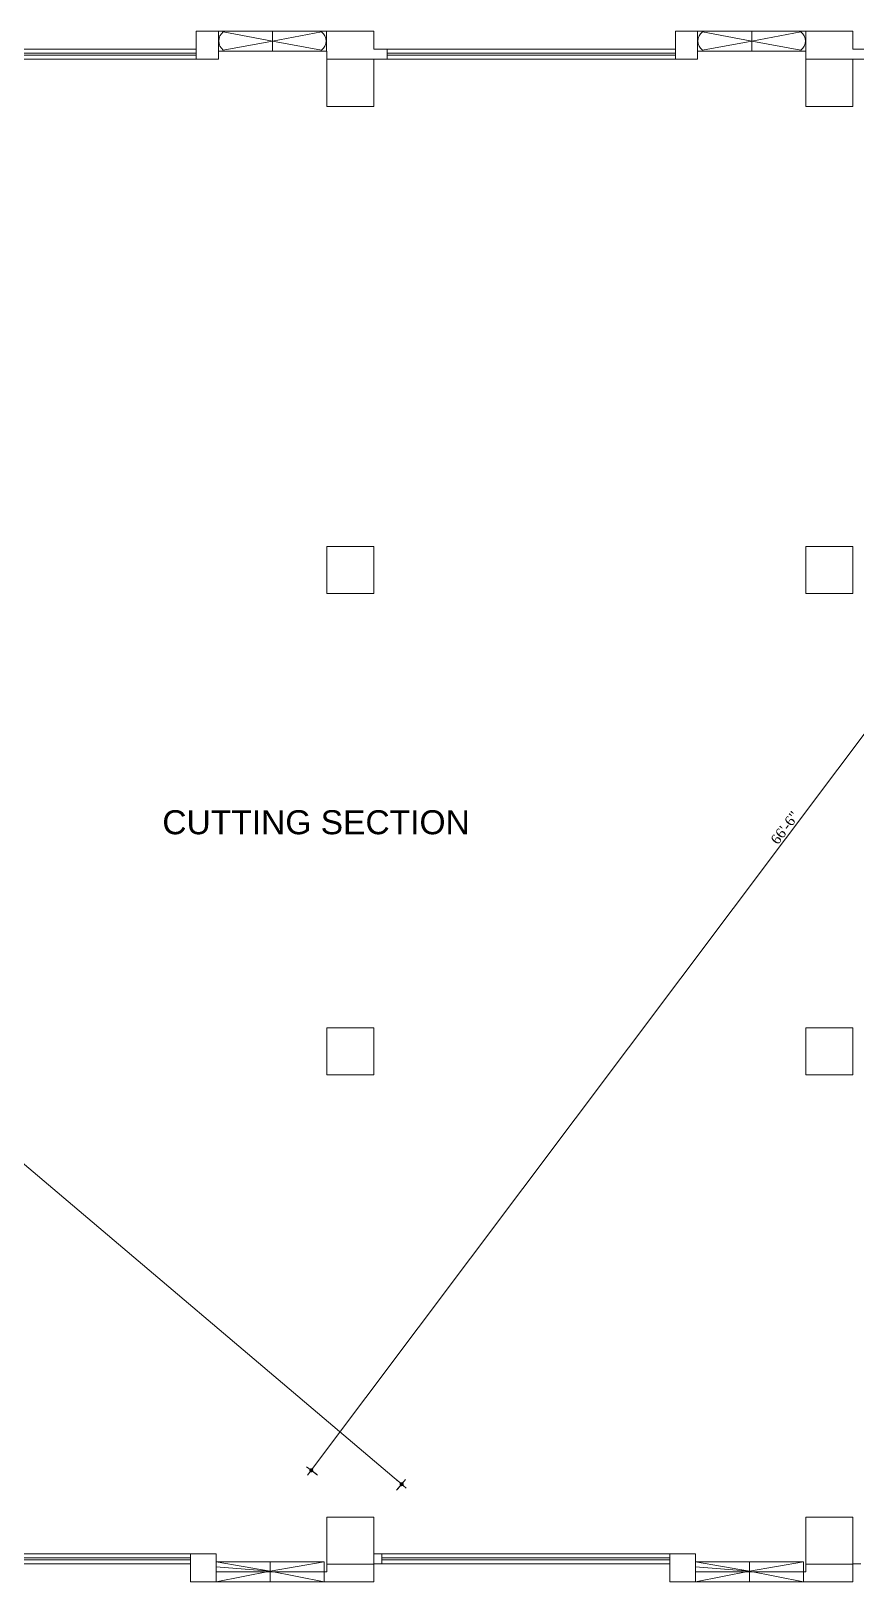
# Model space of a CAD drawing. Header units: inches. Extents: x -98933 to 1585249, y -3352739 to 192771.
# Drawn here: x 36620 to 37032, y 49745 to 50520 of the extents above; entities that cross this region are included whole.
import ezdxf

# ---------------------------------------------------------------- set-up
doc = ezdxf.new("R2010")
doc.units = ezdxf.units.IN
doc.header["$MEASUREMENT"] = 0
doc.header["$PDMODE"] = 35
doc.layers.get('0').update_dxf_attribs({"lineweight": 0})
doc.layers.get('Defpoints').update_dxf_attribs({"lineweight": 0})
for name, color, linetype, lineweight in [('coloum', 220, 'Continuous', 0), ('COLUMN-2', 102, 'Continuous', 0), ('DIM_WORKING', 7, 'Continuous', 0), ('EPTPP7', 6, 'Continuous', 0), ('Layer1', 134, 'Continuous', 0), ('WALL (I)', 7, 'Continuous', 0), ('window', 140, 'Continuous', 0)]:
    doc.layers.add(name, color=color, linetype=linetype, lineweight=lineweight)
doc.styles.add('REG', font='times.ttf')
doc.styles.add('style1', font='arial.ttf')
doc.dimstyles.new('Dim-Pres', dxfattribs={"dimtxt": 5.5, "dimasz": 2, "dimexe": 1.5, "dimexo": 1.5, "dimgap": 1, "dimtad": 3, "dimdec": 0, "dimzin": 3, "dimdsep": 46, "dimlunit": 4, "dimtxsty": 'REG', "dimblk": 'point', "dimcen": 2, "dimclrd": 256, "dimclre": 256, "dimclrt": 7, "dimadec": 0, "dimazin": 0, "dimtfac": 0.75, "dimtdec": 0, "dimtmove": 1, "dimatfit": 3, "dimldrblk": 'point', "dimfxl": 0, "dimtolj": 1, "dimtzin": 0, "dimlwd": -1, "dimlwe": -1, "dimarcsym": 1})

# ---------------------------------------------------------------- blocks, each defined once
blk = doc.blocks.new('dot')
at = {"color": 4}
for p, q in [((-1.5, 0), (1.5, 0)), ((0, 1.5), (0, -1.5))]:
    blk.add_line(p, q, dxfattribs=at)
at = {"color": 6, "const_width": 0.5}
blk.add_lwpolyline([(-0.25, 0, 1), (0.25, 0, 1)], format="xyb", close=True, dxfattribs=at)
blk = doc.blocks.new('point')
blk.add_blockref('dot', (0, 0))
blk = doc.blocks.new('*D555')
at = {"layer": 'Defpoints', "color": 0, "ltscale": 30, "transparency": 16777216}
for p in [(36230.13, 50280.36), (36216.15, 50263.87), (36790.8, 49776.97)]:
    blk.add_point(p, dxfattribs=at)
at = {"layer": 'Layer1', "ltscale": 30, "transparency": 16777216}
for p, q in [((36227.54, 50277.31), (36231.1, 50281.51)), ((36803.25, 49794.76), (36231.65, 50279.07)), ((36802.19, 49790.41), (36805.74, 49794.61))]:
    blk.add_line(p, q, dxfattribs=at)
at = {"layer": 'Layer1', "ltscale": 30, "transparency": 16777216, "xscale": 2, "yscale": 2, "zscale": 2}
for p, rotation in [((36230.13, 50280.36), 139.7252959199785), ((36804.77, 49793.47), 319.7252959199785)]:
    blk.add_blockref('point', p, dxfattribs=dict(at, rotation=rotation))
at = {"layer": 'Layer1', "color": 7, "ltscale": 30, "transparency": 16777216, "insert": (36519.75, 50039.62), "char_height": 5, "attachment_point": 5, "rotation": 319.7253, "style": 'REG'}
blk.add_mtext('\\A1;62\'-9"', dxfattribs=at)
blk = doc.blocks.new('*D556')
at = {"layer": 'Defpoints', "color": 0, "ltscale": 30, "transparency": 16777216}
for p in [(37238.58, 50438.3), (37269.8, 50414.86), (36790.8, 49776.97)]:
    blk.add_point(p, dxfattribs=at)
at = {"layer": 'Layer1', "ltscale": 30, "transparency": 16777216}
for p, q in [((37241.78, 50435.9), (37237.38, 50439.2)), ((36760.79, 49802.01), (37237.38, 50436.7)), ((36762.78, 49798.01), (36758.38, 49801.31))]:
    blk.add_line(p, q, dxfattribs=at)
at = {"layer": 'Layer1', "ltscale": 30, "transparency": 16777216, "xscale": 2, "yscale": 2, "zscale": 2}
for p, rotation in [((37238.58, 50438.3), 53.09661715967474), ((36759.58, 49800.41), 233.0966171596747)]:
    blk.add_blockref('point', p, dxfattribs=dict(at, rotation=rotation))
at = {"layer": 'Layer1', "color": 7, "ltscale": 30, "transparency": 16777216, "insert": (36996.25, 50121.48), "char_height": 5, "attachment_point": 5, "rotation": 53.09662, "style": 'REG'}
blk.add_mtext('\\A1;66\'-6"', dxfattribs=at)

msp = doc.modelspace()

# ---------------------------------------------------------------- linework, layer by layer
at = {"layer": 'COLUMN-2', "color": 7}
for points in [[(36767.3, 50505.47), (36790.8, 50505.47), (36790.8, 50481.97), (36767.3, 50481.97)], [(37006.8, 50505.47), (37030.3, 50505.47), (37030.3, 50481.97), (37006.8, 50481.97)], [(36767.3, 50238.47), (36790.8, 50238.47), (36790.8, 50261.97), (36767.3, 50261.97)], [(37006.8, 50238.47), (37030.3, 50238.47), (37030.3, 50261.97), (37006.8, 50261.97)], [(36767.3, 50021.47), (36790.8, 50021.47), (36790.8, 49997.97), (36767.3, 49997.97)], [(37006.8, 50021.47), (37030.3, 50021.47), (37030.3, 49997.97), (37006.8, 49997.97)], [(36767.3, 49753.47), (36790.8, 49753.47), (36790.8, 49776.97), (36767.3, 49776.97)], [(37006.8, 49753.47), (37030.3, 49753.47), (37030.3, 49776.97), (37006.8, 49776.97)]]:
    msp.add_lwpolyline(points, close=True, dxfattribs=at)
at = {"layer": 'DIM_WORKING', "color": 7, "ltscale": 30}
for p, q in [((36790.8, 50510.61), (36790.8, 50519.61)), ((37030.3, 50510.61), (37030.3, 50519.61)), ((36767.3, 50505.61), (36767.3, 50509.61)), ((37006.8, 50505.61), (37006.8, 50509.61)), ((36790.8, 49758.61), (36790.8, 49744.61)), ((37030.3, 49758.61), (37030.3, 49744.61)), ((36767.3, 49753.61), (36767.3, 49749.61)), ((37006.8, 49753.61), (37006.8, 49749.61))]:
    msp.add_line(p, q, dxfattribs=at)
for points in [[(36712.05, 49744.61), (36699.3, 49744.61), (36699.3, 49758.61), (36712.05, 49758.61)], [(36951.55, 49744.61), (36938.8, 49744.61), (36938.8, 49758.61), (36951.55, 49758.61)]]:
    msp.add_lwpolyline(points, close=True, dxfattribs=at)
at = {"layer": 'EPTPP7', "color": 7, "ltscale": 30}
for p, q in [((36740.17, 50514.61), (36715.62, 50510.07)), ((36715.62, 50510.07), (36740.17, 50514.61)), ((36715.63, 50519.16), (36740.17, 50514.61)), ((36740.17, 50519.61), (36740.17, 50509.61)), ((36740.17, 50514.61), (36764.7, 50519.16)), ((36764.72, 50510.07), (36740.17, 50514.61)), ((36767.17, 50519.61), (36767.17, 50509.61)), ((36979.67, 50514.61), (36955.12, 50510.07)), ((36955.12, 50510.07), (36979.67, 50514.61)), ((36955.13, 50519.16), (36979.67, 50514.61)), ((36979.67, 50519.61), (36979.67, 50509.61)), ((36979.67, 50514.61), (37004.2, 50519.16)), ((37004.22, 50510.07), (36979.67, 50514.61)), ((37006.67, 50519.61), (37006.67, 50509.61)), ((36712.05, 49754.61), (36739.05, 49749.96)), ((36739.05, 49749.96), (36712.05, 49752.11)), ((36739.05, 49749.96), (36712.05, 49744.61)), ((36712.05, 49744.61), (36739.05, 49749.96)), ((36739.05, 49754.61), (36739.05, 49744.61)), ((36739.05, 49749.96), (36766.05, 49754.61)), ((36766.05, 49744.61), (36739.05, 49749.96)), ((36951.55, 49754.61), (36978.55, 49749.96)), ((36978.55, 49749.96), (36951.55, 49752.11)), ((36978.55, 49749.96), (36951.55, 49744.61)), ((36951.55, 49744.61), (36978.55, 49749.96)), ((36978.55, 49754.61), (36978.55, 49744.61)), ((36978.55, 49749.96), (37005.55, 49754.61)), ((37005.55, 49744.61), (36978.55, 49749.96))]:
    msp.add_line(p, q, dxfattribs=at)
for points in [[(36713.17, 50519.61), (36767.17, 50519.61), (36767.17, 50509.61), (36713.17, 50509.61), (36713.17, 50519.61)], [(36952.67, 50519.61), (37006.67, 50519.61), (37006.67, 50509.61), (36952.67, 50509.61), (36952.67, 50519.61)], [(36712.05, 49754.61), (36766.05, 49754.61), (36766.05, 49744.61), (36712.05, 49744.61), (36712.05, 49754.61)], [(36951.55, 49754.61), (37005.55, 49754.61), (37005.55, 49744.61), (36951.55, 49744.61), (36951.55, 49754.61)]]:
    msp.add_lwpolyline(points, dxfattribs=at)
for centre, start, end in [((36718.99, 50514.6), 126.37749, 233.41327), ((36761.35, 50514.6), 306.58673, 53.62251), ((36958.49, 50514.6), 126.37749, 233.41327), ((37000.85, 50514.6), 306.58673, 53.62251)]:
    msp.add_arc(centre, 5.65, start, end, dxfattribs=at)
at = {"layer": 'WALL (I)', "color": 7, "ltscale": 30}
for p, q in [((36790.8, 50519.61), (36702.05, 50519.61)), ((36702.05, 50519.61), (36702.05, 50505.61)), ((37030.3, 50519.61), (36941.55, 50519.61)), ((36941.55, 50519.61), (36941.55, 50505.61)), ((36767.3, 50509.61), (36713.17, 50509.61)), ((36713.17, 50509.61), (36713.17, 50505.61)), ((36797.55, 50510.61), (36790.8, 50510.61)), ((36797.55, 50505.61), (36797.55, 50510.61)), ((37006.8, 50509.61), (36952.67, 50509.61)), ((36952.67, 50509.61), (36952.67, 50505.61)), ((37037.05, 50510.61), (37030.3, 50510.61)), ((36702.05, 50505.61), (36713.17, 50505.61)), ((36790.8, 50505.61), (36797.55, 50505.61)), ((36941.55, 50505.61), (36952.67, 50505.61)), ((37030.3, 50505.61), (37037.05, 50505.61)), ((36639.8, 49758.61), (36644.8, 49758.61)), ((36699.3, 49744.61), (36699.3, 49758.61)), ((36699.3, 49758.61), (36704.3, 49758.61)), ((36790.8, 49758.61), (36794.8, 49758.61)), ((36794.8, 49758.61), (36794.8, 49753.61)), ((36938.8, 49744.61), (36938.8, 49758.61)), ((36938.8, 49758.61), (36943.8, 49758.61)), ((36767.3, 49749.61), (36712.05, 49749.61)), ((36794.8, 49753.61), (36790.8, 49753.61)), ((37006.8, 49749.61), (36951.55, 49749.61)), ((37034.3, 49753.61), (37030.3, 49753.61)), ((36790.8, 49744.61), (36699.3, 49744.61)), ((36767.3, 49744.61), (36712.05, 49744.61)), ((37030.3, 49744.61), (36938.8, 49744.61)), ((37006.8, 49744.61), (36951.55, 49744.61))]:
    msp.add_line(p, q, dxfattribs=at)
at = {"layer": 'window', "color": 7, "ltscale": 30}
for p, q in [((36558.05, 50510.61), (36702.05, 50510.61)), ((36558.05, 50508.61), (36702.05, 50508.61)), ((36558.05, 50507.61), (36702.05, 50507.61)), ((36797.55, 50510.61), (36941.55, 50510.61)), ((36797.55, 50508.61), (36941.55, 50508.61)), ((36797.55, 50507.61), (36941.55, 50507.61)), ((36558.05, 50505.61), (36702.05, 50505.61)), ((36797.55, 50505.61), (36941.55, 50505.61)), ((36555.3, 49758.61), (36699.3, 49758.61)), ((36555.3, 49756.61), (36699.3, 49756.61)), ((36555.3, 49755.61), (36699.3, 49755.61)), ((36794.8, 49758.61), (36938.8, 49758.61)), ((36794.8, 49756.61), (36938.8, 49756.61)), ((36794.8, 49755.61), (36938.8, 49755.61)), ((36555.3, 49753.61), (36699.3, 49753.61)), ((36794.8, 49753.61), (36938.8, 49753.61))]:
    msp.add_line(p, q, dxfattribs=at)

# ---------------------------------------------------------------- texts
at = {"layer": 'coloum', "color": 7, "lineweight": 13, "insert": (36761.99, 50130.25), "char_height": 12, "width": 259.1873, "attachment_point": 2, "style": 'style1'}
msp.add_mtext('CUTTING SECTION', dxfattribs=at)

# ---------------------------------------------------------------- dimensions: what is measured, and where the dimension line sits
at = {"layer": 'Layer1', "color": 1, "ltscale": 30}
for p2, distance, picture, middle in [((37269.8, 50414.86), 39.03, '*D556', (36996.25, 50121.48)), ((36216.15, 50263.87), -21.62, '*D555', (36519.75, 50039.62))]:
    dim = msp.add_aligned_dim(p1=(36790.8, 49776.97), p2=p2, distance=distance, dimstyle='Dim-Pres', override={"dimtxt": 5, "dimfxl": 4, "dimfxlon": 1}, dxfattribs=at)
    dim.commit()
    dim.dimension.update_dxf_attribs({"geometry": picture, "text_midpoint": middle})

doc.saveas('drawing.dxf')
